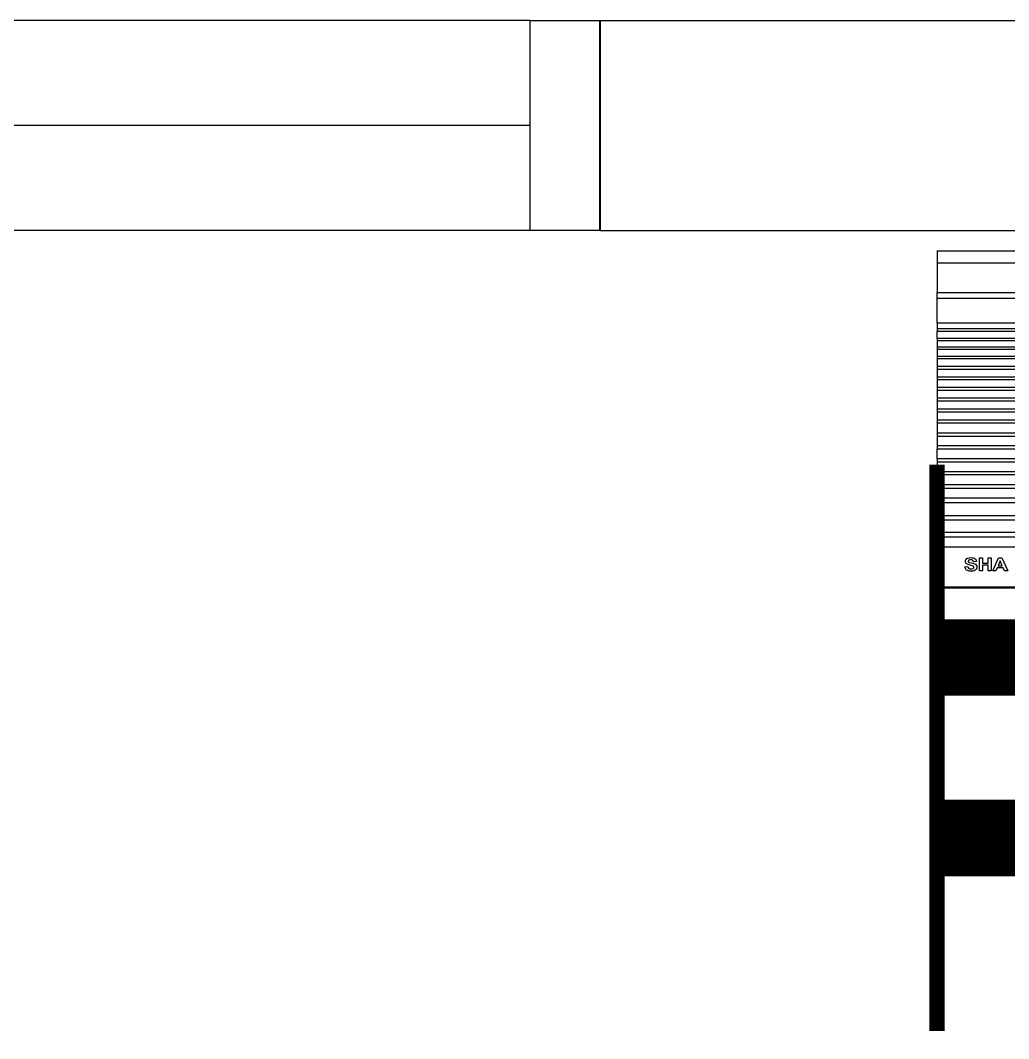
# Model space of a CAD drawing. Header units: inches. Extents: x -106706990 to 300603, y -86718466 to 1728185.
# Drawn here: x 20975 to 21681, y 22103 to 22830 of the extents above; entities that cross this region are included whole.
import ezdxf

# ---------------------------------------------------------------- set-up
doc = ezdxf.new("R2010")
doc.units = ezdxf.units.IN
doc.header["$MEASUREMENT"] = 0
for name, color, linetype in [('A-WALL', 1, 'Continuous'), ('A-WIN', 9, 'Continuous'), ('Edges', 7, 'Continuous'), ('LAMP', 5, 'Continuous')]:
    doc.layers.add(name, color=color, linetype=linetype)

# ---------------------------------------------------------------- blocks, each defined once
blk = doc.blocks.new('A$C04C40081')
at = {"layer": 'A-WIN', "color": 8}
for p, q in [((850, 150), (50, 150)), ((850, 75), (50, 75)), ((850, 0), (50, 0))]:
    blk.add_line(p, q, dxfattribs=at)
at = {"layer": 'A-WIN', "color": 8, "linetype": 'Continuous'}
for points in [[(50, 150), (0, 150), (0, 0), (50, 0)], [(850, 150), (900, 150), (900, 0), (850, 0)]]:
    blk.add_lwpolyline(points, close=True, dxfattribs=at)
blk = doc.blocks.new('YBC 236')
at = {"layer": 'LAMP'}
for points, const_width in [([(-134681.75, 193808.28), (-134681.75, 193533.07)], 10.92), ([(-133371.43, 193808.28), (-133371.43, 193533.07)], 10.92), ([(-134681.75, 193670.67), (-133371.43, 193670.67)], 54.6), ([(-134681.75, 193679.43), (-134681.75, 193404.22)], 10.92), ([(-133371.43, 193679.43), (-133371.43, 193404.22)], 10.92), ([(-134681.75, 193541.82), (-133371.43, 193541.82)], 54.6)]:
    blk.add_lwpolyline(points, dxfattribs=dict(at, const_width=const_width))
blk = doc.blocks.new('*U180')
at = {"layer": 'LAMP'}
blk.add_blockref('YBC 236', (134026.59, -193606.25, -5.46), dxfattribs=at)
blk = doc.blocks.new('*U181')
at = {"layer": 'LAMP', "color": 0, "linetype": 'ByBlock', "lineweight": -2, "transparency": 16777216}
blk.add_blockref('*U180', (0, 2000), dxfattribs=at)
blk = doc.blocks.new('air con')
at = {"layer": 'Edges'}
for p, q in [((71.402, 41.898), (152.402, 41.898)), ((71.402, 41.898), (71.402, 41.095)), ((71.402, 41.095), (152.402, 41.095)), ((71.402, 41.095), (71.402, 39.122)), ((71.402, 39.122), (152.402, 39.122)), ((71.402, 38.724), (71.402, 39.122)), ((152.402, 38.724), (71.402, 38.724)), ((71.402, 37.092), (71.402, 38.724)), ((71.402, 37.092), (71.402, 36.701)), ((152.402, 37.092), (71.402, 37.092)), ((152.402, 36.701), (71.402, 36.701)), ((71.402, 36.701), (71.402, 36.542)), ((152.402, 36.542), (71.402, 36.542)), ((71.402, 36.078), (71.402, 36.542)), ((152.402, 36.078), (71.402, 36.078)), ((71.402, 36.078), (71.402, 35.914)), ((152.402, 35.914), (71.402, 35.914)), ((71.402, 35.914), (71.402, 35.493)), ((71.402, 35.493), (71.402, 35.34)), ((152.402, 35.493), (71.402, 35.493)), ((152.402, 35.34), (71.402, 35.34)), ((71.402, 35.34), (71.402, 34.877)), ((152.402, 34.877), (71.402, 34.877)), ((71.402, 34.877), (71.402, 34.709)), ((152.402, 34.709), (71.402, 34.709)), ((71.402, 34.709), (71.402, 34.207)), ((152.402, 34.207), (71.402, 34.207)), ((71.402, 34.207), (71.402, 34.022)), ((71.402, 34.022), (71.402, 33.51)), ((152.402, 34.022), (71.402, 34.022)), ((152.402, 33.51), (71.402, 33.51)), ((71.402, 33.51), (71.402, 33.335)), ((152.402, 33.335), (71.402, 33.335)), ((71.402, 33.335), (71.402, 32.826)), ((152.402, 32.826), (71.402, 32.826)), ((71.402, 32.826), (71.402, 32.625)), ((152.402, 32.625), (71.402, 32.625)), ((71.402, 32.625), (71.402, 32.098)), ((152.402, 32.098), (71.402, 32.098)), ((71.402, 32.098), (71.402, 31.911)), ((152.402, 31.911), (71.402, 31.911)), ((71.402, 31.911), (71.402, 31.378)), ((152.402, 31.378), (71.402, 31.378)), ((71.402, 31.378), (71.402, 31.189)), ((152.402, 31.189), (71.402, 31.189)), ((71.402, 31.189), (71.402, 30.654)), ((152.402, 30.654), (71.402, 30.654)), ((71.402, 30.654), (71.402, 30.439)), ((152.402, 30.439), (71.402, 30.439)), ((71.402, 30.439), (71.402, 29.791)), ((152.402, 29.791), (71.402, 29.791)), ((71.402, 29.791), (71.402, 29.562)), ((71.402, 29.562), (71.402, 28.935)), ((152.402, 29.562), (71.402, 29.562)), ((152.402, 28.935), (71.402, 28.935)), ((71.402, 28.935), (71.402, 28.714)), ((152.402, 28.714), (71.402, 28.714)), ((71.402, 28.092), (71.402, 28.714)), ((152.402, 28.092), (71.402, 28.092)), ((71.402, 28.092), (71.402, 27.871)), ((71.402, 27.871), (71.402, 27.226)), ((152.402, 27.871), (71.402, 27.871)), ((152.402, 27.226), (71.402, 27.226)), ((71.402, 27.226), (71.402, 27.024)), ((71.402, 27.024), (71.402, 26.349)), ((152.402, 27.024), (71.402, 27.024)), ((152.402, 26.349), (71.402, 26.349)), ((71.402, 26.349), (71.402, 26.117)), ((152.402, 26.117), (71.402, 26.117)), ((71.402, 26.117), (71.402, 25.469)), ((152.402, 25.469), (71.402, 25.469)), ((71.402, 25.469), (71.402, 25.162)), ((152.402, 25.162), (71.402, 25.162)), ((71.402, 25.162), (71.402, 24.304)), ((152.402, 24.304), (71.402, 24.304)), ((71.402, 24.304), (71.402, 24.002)), ((152.402, 24.002), (71.402, 24.002)), ((71.402, 24.002), (71.402, 23.184)), ((71.402, 23.184), (71.402, 22.883)), ((152.402, 23.184), (71.402, 23.184)), ((152.402, 22.883), (71.402, 22.883)), ((71.402, 22.883), (71.402, 22.213)), ((152.402, 22.213), (71.402, 22.213)), ((71.402, 22.213), (71.402, 19.568)), ((73.283, 21.282), (73.294, 21.346)), ((73.289, 21.232), (73.283, 21.282)), ((73.306, 21.186), (73.289, 21.232)), ((73.294, 21.346), (73.326, 21.406)), ((73.334, 21.144), (73.306, 21.186)), ((73.326, 21.406), (73.378, 21.457)), ((73.374, 21.106), (73.334, 21.144)), ((73.412, 21.082), (73.374, 21.106)), ((73.378, 21.457), (73.448, 21.494)), ((73.462, 21.059), (73.412, 21.082)), ((73.448, 21.494), (73.537, 21.517)), ((73.598, 21.02), (73.462, 21.059)), ((73.481, 21.324), (73.473, 21.293)), ((73.473, 21.293), (73.48, 21.265)), ((73.48, 21.265), (73.502, 21.241)), ((73.504, 21.347), (73.481, 21.324)), ((73.502, 21.241), (73.567, 21.212)), ((73.563, 21.371), (73.504, 21.347)), ((73.537, 21.517), (73.642, 21.525)), ((73.64, 21.379), (73.563, 21.371)), ((73.567, 21.212), (73.685, 21.182)), ((73.757, 20.982), (73.598, 21.02)), ((73.713, 21.372), (73.64, 21.379)), ((73.642, 21.525), (73.729, 21.52)), ((73.685, 21.182), (73.811, 21.152)), ((73.766, 21.35), (73.713, 21.372)), ((73.729, 21.52), (73.804, 21.507)), ((73.8, 20.965), (73.757, 20.982)), ((73.8, 21.311), (73.766, 21.35)), ((73.82, 21.253), (73.8, 21.311)), ((73.828, 20.944), (73.8, 20.965)), ((73.804, 21.507), (73.868, 21.484)), ((73.811, 21.152), (73.899, 21.12)), ((74.019, 21.261), (73.82, 21.253)), ((73.868, 21.484), (73.921, 21.453)), ((73.899, 21.12), (73.961, 21.081)), ((73.921, 21.453), (73.962, 21.414)), ((73.961, 21.081), (74.008, 21.031)), ((73.962, 21.414), (73.992, 21.369)), ((73.992, 21.369), (74.011, 21.318)), ((74.008, 21.031), (74.037, 20.968)), ((74.011, 21.318), (74.019, 21.261)), ((74.037, 20.968), (74.047, 20.892)), ((74.215, 20.639), (74.215, 21.51)), ((74.215, 21.51), (74.413, 21.51)), ((74.413, 21.51), (74.413, 21.167)), ((74.413, 21.167), (74.802, 21.167)), ((74.802, 21.02), (74.413, 21.02)), ((74.413, 21.02), (74.413, 20.639)), ((74.802, 21.167), (74.802, 21.51)), ((74.802, 21.51), (75.001, 21.51)), ((74.802, 20.639), (74.802, 21.02)), ((75.001, 21.51), (75.001, 20.639)), ((75.106, 20.639), (75.489, 21.51)), ((75.592, 21.306), (75.459, 20.983)), ((75.459, 20.983), (75.727, 20.983)), ((75.489, 21.51), (75.699, 21.51)), ((75.727, 20.983), (75.592, 21.306)), ((75.699, 21.51), (76.093, 20.639)), ((73.247, 20.922), (73.441, 20.939)), ((73.262, 20.853), (73.247, 20.922)), ((73.287, 20.793), (73.262, 20.853)), ((73.322, 20.742), (73.287, 20.793)), ((73.367, 20.7), (73.322, 20.742)), ((73.422, 20.666), (73.367, 20.7)), ((73.488, 20.642), (73.422, 20.666)), ((73.441, 20.939), (73.467, 20.864)), ((73.467, 20.864), (73.511, 20.812)), ((73.565, 20.628), (73.488, 20.642)), ((73.511, 20.812), (73.574, 20.782)), ((73.653, 20.623), (73.565, 20.628)), ((73.574, 20.782), (73.655, 20.772)), ((73.771, 20.631), (73.653, 20.623)), ((73.655, 20.772), (73.739, 20.781)), ((73.739, 20.781), (73.8, 20.808)), ((73.867, 20.655), (73.771, 20.631)), ((73.8, 20.808), (73.836, 20.847)), ((73.843, 20.92), (73.828, 20.944)), ((73.836, 20.847), (73.848, 20.892)), ((73.848, 20.892), (73.843, 20.92)), ((73.943, 20.695), (73.867, 20.655)), ((74, 20.752), (73.943, 20.695)), ((74.035, 20.82), (74, 20.752)), ((74.047, 20.892), (74.035, 20.82)), ((74.413, 20.639), (74.215, 20.639)), ((75.001, 20.639), (74.802, 20.639)), ((75.317, 20.639), (75.106, 20.639)), ((75.398, 20.837), (75.317, 20.639)), ((75.791, 20.837), (75.398, 20.837)), ((75.877, 20.639), (75.791, 20.837)), ((76.093, 20.639), (75.877, 20.639)), ((152.402, 19.568), (71.402, 19.568)), ((71.402, 19.568), (71.402, 19.493)), ((152.402, 19.493), (71.402, 19.493)), ((71.402, 19.493), (71.402, 15.42)), ((76.855, 15.42), (71.402, 15.42)), ((71.402, 14.898), (71.402, 15.42)), ((71.402, 14.898), (152.402, 14.898))]:
    blk.add_line(p, q, dxfattribs=at)

msp = doc.modelspace()

# ---------------------------------------------------------------- linework, layer by layer
at = {"layer": 'A-WALL', "color": 8}
for p, q in [((21388.78, 22829.44), (23088.78, 22829.44)), ((21388.78, 22829.44), (21388.78, 22679.44)), ((23088.78, 22679.44), (21388.78, 22679.44))]:
    msp.add_line(p, q, dxfattribs=at)
at = {"layer": 'A-WALL', "color": 8, "linetype": 'Continuous', "ltscale": 900}
msp.add_line((21388.78, 22679.44), (21388.78, 22829.44), dxfattribs=at)

# ---------------------------------------------------------------- block references
at = {"xscale": 10.74849191040555, "yscale": 10.74849191040555, "zscale": 10.74849191040555}
msp.add_blockref('air con', (20861.96, 22214.97, -5.46), dxfattribs=at)
at = {"layer": 'A-WIN', "color": 8}
msp.add_blockref('A$C04C40081', (20489.17, 22679.61), dxfattribs=at)
at = {"layer": 'LAMP', "color": 0}
msp.add_blockref('*U181', (22284.59, 20310.68), dxfattribs=at)

doc.saveas('drawing.dxf')
